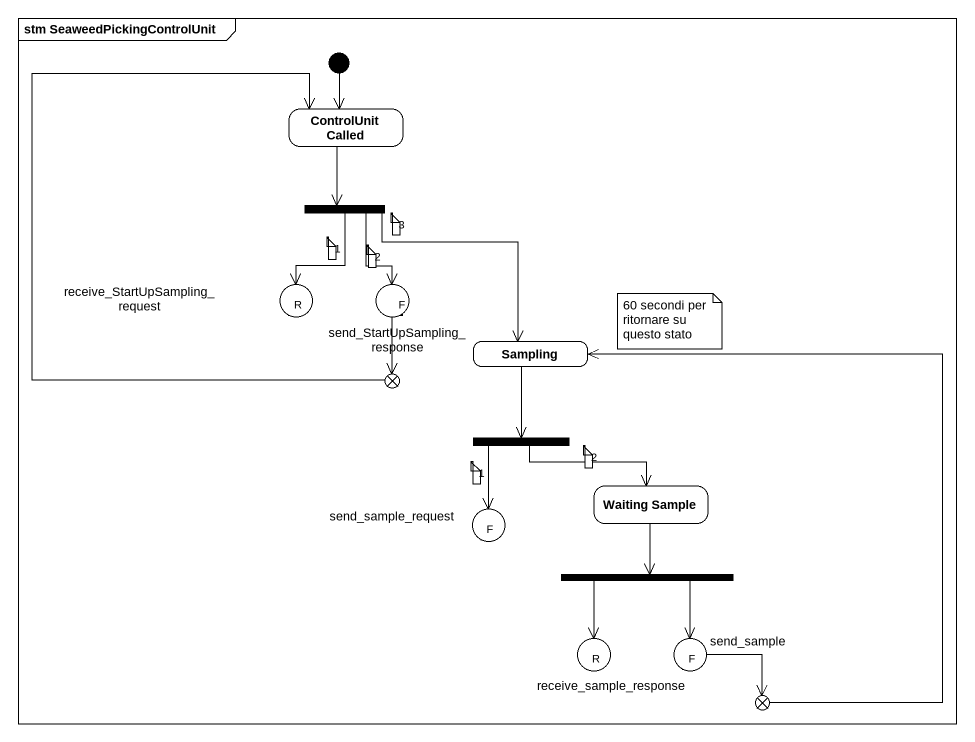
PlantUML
@startuml
mainframe stm SeaweedPickingControlUnit
hide empty description
state "ControlUnit Called" as ControlUnit_Called
state fork1 <<fork>>
state "receive_StartUpSampling_request" as receive_StartUpSampling <<choice>>
state "send_StartUpSampling_response" as send_StartUpSampling <<choice>>
state exit1 <<choice>>
state Sampling
state fork2 <<fork>>
state "Waiting Sample" as Waiting_Sample
state send_sample_request <<choice>>
state fork3 <<fork>>
state receive_sample_response <<choice>>
state send_sample <<choice>>
state exit2 <<choice>>
[*] --> ControlUnit_Called
ControlUnit_Called --> fork1
fork1 --> receive_StartUpSampling
fork1 --> send_StartUpSampling
fork1 --> Sampling
send_StartUpSampling --> exit1
exit1 -up-> ControlUnit_Called
Sampling --> fork2
fork2 -right-> Waiting_Sample
fork2 --> send_sample_request
Waiting_Sample --> fork3
fork3 --> receive_sample_response
fork3 --> send_sample
send_sample --> exit2
exit2 -up-> Sampling
note as N1
  3
end note
note as N2
  1
end note
note as N3
  2
end note
note as N4
  R
end note
note as N5
  F
end note
note as N6
  60 secondi per ritornare su questo stato
end note
note as N7
  1
end note
note as N8
  2
end note
note as N9
  F
end note
note as N10
  R
end note
note as N11
  F
end note
@enduml
